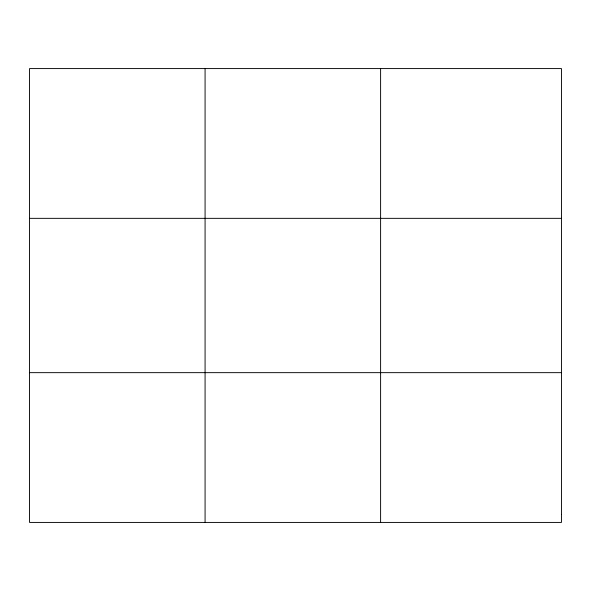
<?xml version="1.0" encoding="UTF-8"?>
<svg xmlns="http://www.w3.org/2000/svg" width="591" height="591" viewBox="0 0 591 591"><rect width="100%" height="100%" fill="white"/><g stroke="black" fill="none" stroke-linecap="round" stroke-linejoin="round"><path stroke-width="0.89" d="M205.077 68.578L205.077 522.422M380.604 68.578L380.604 522.422M29.55 218.345L561.45 218.345M29.55 372.655L561.45 372.655M561.45 514.539L561.45 522.422L29.55 522.422L29.55 68.578L561.45 68.578L561.45 514.539"/></g></svg>
